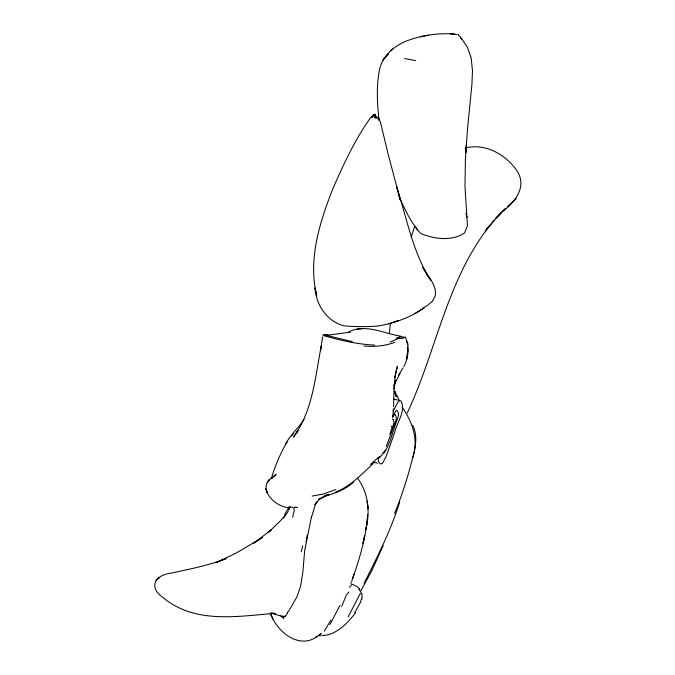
<?xml version="1.0" encoding="UTF-8"?>
<svg xmlns="http://www.w3.org/2000/svg" width="675" height="675" viewBox="0 0 675 675"><rect width="100%" height="100%" fill="white"/><g stroke="black" fill="none" stroke-linecap="round" stroke-linejoin="round"><path stroke-width="1.01" d="M378.371 457.431L378.295 460.401L379.181 462.772L380.498 463.987L382.303 463.497L385.94 457.076L391.66 440.902A131.861 41.108 -74.9 0 1 394.656 432.413C396.832 422.381 406.215 411.21 400.925 400.849L399.322 400.739L397.432 402.84L393.272 411.176M361.901 599.316L362.045 594.084L358.898 589.148M393.609 406.78C394.031 393.196 393.441 379.367 397.482 366.204L394.639 377.654M405.371 337.306L402.308 338.293L396.141 338.15L400.908 336.623L405.371 337.306C409.961 346.376 408.4 357.775 403.844 366.643M392.985 416.205L393.314 408.763M458.274 35.049L457.945 34.568L460.637 37.142L467.395 47.284L471.15 57.822L472.475 70.495L471.943 84.181L467.505 128.933L465.413 159.013L464.991 186.941L467.446 225.661L464.594 232.867C452.039 241.498 434.244 239.169 420.812 233.508C411.024 223.374 405.278 209.697 399.144 197.075M466.282 145.209L465.708 152.837L465.834 151.251M389.315 333.501L390.445 323.873M393.896 388.859L395.685 380.126L394.664 382.868M322.667 336.968L320.431 350.755L321.249 346.098C315.124 377.139 312.871 410.704 293.482 437.062L297.937 430.709M371.663 116.851L373.697 114.767L374.439 115.442L374.895 114.969L376.211 117.619L377.443 118.496L378.54 117.332L379.375 120.758M311.453 516.78L304.67 550.657L302.847 572.197L300.67 585.765L297.16 596.43L288.622 611.272M306.07 541.586L307.311 535.005M406.198 359.446L407.827 350.865L407.329 347.06M350.975 583.512L351.253 582.339M301.312 551.627L302.712 545.839M412.627 458.274C415.462 447.635 417.901 435.831 412.822 425.452M311.479 517.312L315.276 504.748L317.317 501.407M271.232 478.904C275.037 465.893 280.42 453.279 287.272 441.577M292.638 517.269L294.249 510.638L294.013 508.427L292.047 507.085M391.247 427.182L391.559 426.178M290.014 506.208L288.9 509.667L289.828 506.942M411.21 236.917L414.813 225.99M361.665 598.573L360.273 602.75L354.78 612.605M399.718 501.964C390.926 530.255 377.46 556.706 364.171 583.073M351.667 581.268C359.26 559.71 366.23 537.469 367.647 514.553L367.234 522.593L365.799 529.723L367.251 522.07L367.234 522.593C369.613 507.237 367.04 490.657 357.421 478.102M389.77 434.371L390.226 433.038M390.462 432.38C391.23 428.127 395.499 423.47 393.306 419.175L392.293 419.698M354.248 574.054L352.637 578.365L353.211 576.863M288.689 509.743L289.718 506.976M341.736 606.361L346.267 595.207L349.034 591.933M394.571 513.574C401.903 495.357 408.029 476.626 412.695 457.549C418.947 439.729 412.265 421.875 402.148 407.084M383.24 545.51L371.773 570.772L360.492 591.528M407.211 413.041C438.716 346.376 448.487 267.098 501.626 212.313L495.88 218.135L505.187 208.769L502.107 211.756C515.346 202.07 527.977 186.047 516.198 169.661C505.01 154.01 484.439 142.822 465.075 148.112M392.69 416.062L396.318 410.358L397.524 410.991L398.309 412.898A5.4 1.848 -75.6 0 1 397.938 417.749C393.154 429.283 391.002 442.572 384.142 452.891L382.927 452.436M285.238 616.182L285.82 615.566M386.311 446.487L395.854 420.542L396.335 417.791L395.457 414.669L394.487 414.534L392.344 417.783M324.363 631.192L330.817 620.08M403.034 367.892L398.613 375.022M348.114 616.958L359.935 594.059L361.589 593.561M393.778 385.619L400.022 373.494M372.414 117.222L374.034 114.202M284.74 514.578L289.086 506.63M339.93 605.458L329.932 624.544M285.466 444.698C289.769 434.911 298.637 428.355 304.037 419.268M287.297 612.748L288.09 611.423M285.339 515.725L288.402 510.899M385.239 450.031L382.396 454.444L378.802 458.198M359.665 589.013L356.763 586.33L351.979 584.238L349.532 587.309M316.575 502.217L314.862 504.706L319.25 499.34L326.936 494.893M286.242 614.824L287.415 613.145M297.877 430.785L295.523 434.093L297.726 431.08M320.144 635.133L321.351 633.428M355.7 612.588C347.549 623.194 336.108 635.47 321.823 635.529M324.785 334.943L352.299 341.643M371.604 117.517L373.697 114.767L375.536 116.007M370.761 117.366C354.907 139.674 343.238 164.742 332.438 189.81C319.427 223.113 307.766 260.364 316.87 296.106M283.483 518.088L284.723 516.51M285.213 515.084L280.901 520.29L268.836 531.993M485.182 230.875L489.991 225.256M486.548 229.289L494.049 220.548M271.915 478.474L276.117 474.238L272.978 476.752M291.6 435.915L293.38 433.958M320.482 633.833L318.102 635.715M374.439 115.442L374.895 114.969M374.718 462.063C362.602 473.487 350.798 486.169 335.019 492.455M379.367 456.545L370.423 464.468M269.055 531.908L271.299 529.883L253.775 543.13L262.356 537.562L236.292 553.028L217.164 562.106M271.485 477.9C255.96 488.978 277.433 509.827 291.322 507.313M353.565 482.144C345.288 489.67 334.682 493.568 324.025 496.336L329.527 494.311L318.676 499.466L326.877 494.91M315.335 637.597L317.596 636.213C299.27 650.143 276.936 631.724 270.608 613.811L272.97 619.009M414.577 313.715L424.035 307.96C410.062 317.731 393.66 323.578 376.886 326.185C365.901 326.708 354.822 326.902 343.87 325.831C326.784 321.207 316.187 305.125 314.972 287.963L316.162 292.95M423.343 307.749L427.039 305.8L432.329 301.278L435.232 295.861C436.598 287.896 431.949 280.825 427.165 274.944L430.743 279.914M282.437 615.997L283.298 616.604L285.306 616.047M335.948 489.468L323.544 493.99L312.112 496.083M215.468 562.798L226.15 558.537C208.44 565.481 189.743 569.101 171.222 573.109C154.904 575.066 147.935 587.326 163.274 597.721C194.636 623.81 236.613 616.528 273.788 613.398L271.797 613.237M390.158 342.073L398.157 338.648L402.308 338.293M400.613 336.158C383.324 333.45 365.327 323.198 348.3 332.176M392.411 322.599L398.908 320.431L388.648 323.831M284.065 616.326L282.741 616.57L283.5 617.017L281.711 616.612L284.015 618.207L280.015 615.473M394.85 342.301C384.995 346.039 374.33 346.992 363.884 345.997M371.663 116.488L372.988 116.395M452.866 33.927C436.86 32.999 420.626 35.497 405.692 41.302C393.398 46.718 382.236 56.101 379.493 69.879C376.144 86.569 377.291 103.739 379.072 120.547M428.583 35.159L420.432 36.813M350.291 332.159L329.198 335.036M357.202 329.029L361.901 328.818M283.787 616.444L283.298 616.739M374.667 345.077C357.244 344.334 340.107 340.301 323.367 335.576L322.895 335.095L324.219 334.589L328.43 334.699M294.975 507.355L297.346 507.448L294.494 507.263M450.157 33.809L456.57 34.467M453.313 34.012L454.663 34.104L454.68 34.619M270.776 613.195L275.721 613.642L271.628 613.246M271.485 613.288L279.83 615.676M404.62 58.523L415.741 60.632M398.098 400.165L393.424 399.009M374.794 462.4L377.637 463.185M280.707 615.895L282.825 616.798M319.013 635.352L320.254 636.061M460.375 38.104L461.801 39.083M428.574 277.282L431.257 280.513M375.03 116.168L376.211 117.619M376.599 116.564L377.063 117.146M429.629 278.277L422.778 267.376L427.098 274.404C411.708 247.151 406.122 215.806 396.52 186.325L400.275 199.952L387.906 153.217L380.236 121.34M406.46 341.727L408.113 344.216M270.253 613.136L271.072 614.858M397.094 395.626L399.414 400.655M416.247 227.509L417.344 230.057M394.883 390.85L396.917 396.276M394.335 391.407L396.2 396.959M466.054 213.469L467.049 217.477M406.772 356.602L407.168 358.653M363.251 542.236L363.015 543.426L364.652 535.511L363.251 542.236M385.712 56.928L382.995 60.134L388.462 53.781L385.712 56.928M267.654 481.621L267.224 482.127L269.536 479.537L267.654 481.621M392.563 49.022L391.196 50.608L392.563 49.022M516.038 198.61L507.499 206.947L516.038 198.61M159.578 577.395L156.068 580.137L159.578 577.395M267.376 493.087L265.84 488.936L267.376 493.087M367.445 502.673L367.2 501.112L367.917 508.95L367.445 502.673M375.165 118.125L374.962 114.353L375.165 118.125"/></g></svg>
